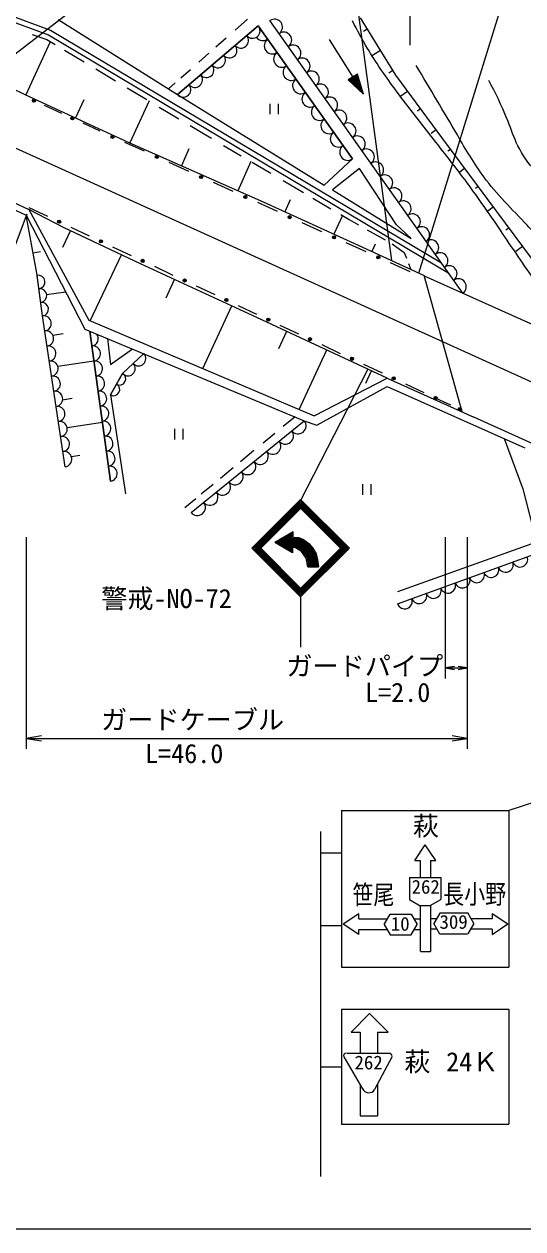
# Model space of a CAD drawing. Units: millimetres, scale not verified. Extents: x 40000 to 680000, y 20000 to 380000.
# Drawn here: x 206490 to 254178, y 205000 to 320240 of the extents above; entities that cross this region are included whole.
import ezdxf
from ezdxf.enums import TextEntityAlignment as Align

# ---------------------------------------------------------------- set-up
doc = ezdxf.new("R2010")
doc.units = ezdxf.units.MM
doc.header["$LTSCALE"] = 1000
for name, color, linetype, lineweight in [('M-BGD', 2, 'Continuous', 13), ('M-BGD-EXST', 1, 'Continuous', 13), ('M-TTL', 7, 'Continuous', 13), ('M-TTL-BAND', 7, 'Continuous', 25), ('M-TTL-LINE', 7, 'Continuous', 13), ('M-TTL-TXT', 7, 'Continuous', 13)]:
    doc.layers.add(name, color=color, linetype=linetype, lineweight=lineweight)
doc.styles.add('ＭＳ ゴシック', font='')
doc.styles.get('ＭＳ ゴシック').set_extended_font_data('MS Gothic')

# ---------------------------------------------------------------- blocks, each defined once
blk = doc.blocks.new('open_arrow')
at = {"color": 0, "linetype": 'Continuous', "lineweight": -2}
blk.add_lwpolyline([(7.5, 1.25), (0, 0), (7.5, -1.25)], dxfattribs=at)

msp = doc.modelspace()

# ---------------------------------------------------------------- linework, layer by layer
at = {"layer": 'M-BGD'}
msp.add_line((197889, 311908), (264689, 281634), dxfattribs=at)
at = {"layer": 'M-BGD-EXST'}
for p, q in [((248381, 283144), (244747, 296182)), ((244750, 296173), (270456, 284577)), ((274088, 271468), (249490, 282643))]:
    msp.add_line(p, q, dxfattribs=at)
at = {"layer": 'M-TTL'}
for p, q in [((204383, 320844), (208808, 319214)), ((204521, 321326), (209024, 319667)), ((209750, 320680), (221160, 313498)), ((226663, 319666), (227834, 320697)), ((248446, 294505), (229996, 320572)), ((248446, 294505), (229996, 320572)), ((242030, 315354), (238643, 320842)), ((207273, 319241), (208666, 318756)), ((209024, 319667), (246390, 297410)), ((228875, 320077), (221160, 313498)), ((221160, 313498), (228875, 320077)), ((237892, 307352), (228875, 320077)), ((228875, 320077), (237892, 307352)), ((238946, 319562), (239298, 319779)), ((208996, 318557), (206649, 313475)), ((208666, 318756), (209448, 318286)), ((208808, 319214), (247103, 296403)), ((224827, 318050), (225821, 318925)), ((235669, 318773), (238952, 313551)), ((199247, 317011), (206570, 313512)), ((210367, 317736), (212235, 316616)), ((223188, 316608), (224147, 317452)), ((239800, 317281), (240553, 317746)), ((213333, 315958), (215236, 314817)), ((221486, 315111), (222394, 315910)), ((241355, 315591), (241738, 315827)), ((220282, 314051), (220948, 314637)), ((238362, 315462), (237485, 314911)), ((238952, 313551), (237485, 314911)), ((238371, 315431), (237509, 314889)), ((238387, 315381), (237547, 314853)), ((238402, 315332), (237585, 314818)), ((238417, 315282), (237623, 314783)), ((238432, 315233), (237661, 314748)), ((238448, 315183), (237699, 314713)), ((238463, 315134), (237737, 314677)), ((238478, 315084), (237775, 314642)), ((238494, 315035), (237813, 314607)), ((238509, 314985), (237851, 314572)), ((238524, 314936), (237889, 314537)), ((238539, 314887), (237927, 314501)), ((238555, 314837), (237965, 314466)), ((238570, 314788), (238003, 314431)), ((238585, 314738), (238041, 314396)), ((238600, 314689), (238079, 314361)), ((238616, 314639), (238117, 314325)), ((238952, 313551), (238362, 315462)), ((246535, 309267), (242030, 315354)), ((206570, 313512), (216490, 308930)), ((216346, 314152), (218225, 313025)), ((221160, 313498), (235187, 304847)), ((238631, 314590), (238155, 314290)), ((238646, 314540), (238193, 314255)), ((238662, 314491), (238231, 314220)), ((238677, 314441), (238269, 314185)), ((238692, 314392), (238307, 314149)), ((238707, 314343), (238344, 314114)), ((238723, 314293), (238382, 314079)), ((238738, 314244), (238420, 314044)), ((238753, 314194), (238458, 314009)), ((238769, 314145), (238496, 313974)), ((238784, 314095), (238534, 313938)), ((238799, 314046), (238572, 313903)), ((238814, 313996), (238610, 313868)), ((238830, 313947), (238648, 313833)), ((238845, 313897), (238686, 313798)), ((238860, 313848), (238724, 313762)), ((238875, 313798), (238762, 313727)), ((238891, 313749), (238800, 313692)), ((238906, 313700), (238838, 313657)), ((238921, 313650), (238876, 313622)), ((238937, 313601), (238914, 313586)), ((242508, 313365), (243150, 313840)), ((210088, 311694), (208454, 312449)), ((212185, 313003), (211392, 311285)), ((218450, 312891), (216598, 308880)), ((219419, 312310), (221298, 311183)), ((230025, 311619), (230025, 312619)), ((230775, 312619), (230775, 311619)), ((244117, 311944), (244399, 312153)), ((213765, 309996), (212131, 310751)), ((222372, 310540), (223815, 309675)), ((245404, 309798), (245880, 310151)), ((218001, 308074), (216118, 308928)), ((216490, 308930), (229331, 303230)), ((223815, 309675), (224421, 309316)), ((261015, 289718), (246535, 309267)), ((222242, 308312), (221524, 306695)), ((225570, 308637), (227241, 307649)), ((247013, 308109), (247258, 308290)), ((196845, 306556), (206675, 301950)), ((197099, 307099), (206929, 302493)), ((222236, 306151), (220354, 307006)), ((228170, 307100), (226926, 304297)), ((228295, 307026), (230074, 305974)), ((235187, 304847), (237892, 307352)), ((238560, 306417), (235988, 304379)), ((242100, 301039), (238560, 306417)), ((248139, 306124), (248606, 306470)), ((226472, 304229), (224590, 305083)), ((231265, 305269), (233206, 304122)), ((235988, 304379), (243503, 299737)), ((249641, 304542), (249895, 304730)), ((230708, 302307), (228825, 303161)), ((229331, 303230), (238421, 299081)), ((231939, 303441), (231409, 302281)), ((234086, 303602), (235817, 302578)), ((207720, 296404), (206675, 301950)), ((206675, 301950), (212311, 291072)), ((206929, 302493), (212693, 291905)), ((210262, 300798), (206929, 302493)), ((206948, 302687), (208726, 301854)), ((236762, 302019), (237559, 301548)), ((250821, 302370), (251352, 302763)), ((217626, 297324), (210262, 300798)), ((210948, 300814), (212725, 299982)), ((234943, 300384), (233061, 301239)), ((236919, 301927), (236103, 300139)), ((237559, 301548), (238456, 301041)), ((243503, 299737), (242100, 301039)), ((210202, 298914), (210940, 300478)), ((239297, 300566), (241006, 299601)), ((252537, 300546), (252832, 300765)), ((214947, 298942), (216724, 298110)), ((239179, 298462), (237296, 299316)), ((238421, 299081), (244747, 296182)), ((240056, 299201), (239729, 298484)), ((241685, 299218), (241823, 299140)), ((241823, 299140), (242826, 298387)), ((253502, 298508), (254149, 298987)), ((208072, 298450), (207360, 298316)), ((212815, 291854), (215802, 298184)), ((228810, 292148), (217626, 297324)), ((243415, 296540), (241532, 297394)), ((242826, 298387), (243042, 297845)), ((243245, 297334), (243471, 296767)), ((208253, 292328), (207720, 296404)), ((208253, 292328), (207745, 296217)), ((218946, 297070), (220724, 296237)), ((220060, 294070), (220871, 295822)), ((222945, 295197), (224723, 294365)), ((210487, 294593), (208647, 294352)), ((223580, 287287), (226356, 293284)), ((226945, 293325), (228722, 292493)), ((210429, 277901), (208253, 292328)), ((210429, 277901), (208253, 292328)), ((212693, 291905), (234228, 282769)), ((241210, 286381), (228810, 292148)), ((210237, 290601), (209249, 290452)), ((212311, 291072), (233276, 282307)), ((212767, 290881), (214756, 276517)), ((214756, 276517), (212767, 290881)), ((230838, 289225), (231595, 290853)), ((230944, 291452), (232721, 290620)), ((214465, 290171), (214757, 287671)), ((234943, 289580), (236721, 288748)), ((214757, 287671), (216868, 289167)), ((217936, 288720), (215912, 286813)), ((215912, 286813), (217936, 288720)), ((232788, 283380), (235433, 289068)), ((213166, 287997), (209717, 287477)), ((238942, 287708), (240720, 286876)), ((239161, 285882), (239716, 287076)), ((215912, 286813), (214757, 284767)), ((214757, 284767), (215912, 286813)), ((234228, 282769), (241210, 286381)), ((241210, 286381), (249490, 282643)), ((242942, 285835), (244719, 285003)), ((214757, 284767), (216175, 275296)), ((234471, 281866), (241210, 285582)), ((241210, 285582), (254375, 279711)), ((211087, 284414), (210170, 284276)), ((245845, 284472), (247262, 283824)), ((232391, 282677), (231271, 281754)), ((213978, 282137), (210604, 281628)), ((220913, 280515), (220913, 281515)), ((221663, 281515), (221663, 280515)), ((222449, 273523), (233276, 282307)), ((222449, 273523), (233276, 282307)), ((233276, 282307), (234471, 281866)), ((230466, 281089), (229338, 280159)), ((252402, 280591), (254177, 275791)), ((211821, 278962), (211016, 278841)), ((228468, 279441), (227169, 278370)), ((226492, 277811), (225254, 276791)), ((224553, 276212), (223431, 275287)), ((238876, 275227), (238876, 276227)), ((239626, 276227), (239626, 275227)), ((254177, 275791), (255477, 270693)), ((222895, 274845), (221843, 273977)), ((255477, 270693), (242183, 265946)), ((242183, 264797), (255976, 269794)), ((242183, 264797), (255976, 269794))]:
    msp.add_line(p, q, dxfattribs=at)
for centre, radius in [((207433, 312920), 150), ((207433, 312920), 100), ((207433, 312920), 50), ((211110, 311222), 150), ((211110, 311222), 100), ((211110, 311222), 50), ((214942, 309462), 150), ((214942, 309462), 100), ((214942, 309462), 50), ((219177, 307540), 150), ((219177, 307540), 100), ((219177, 307540), 50), ((223413, 305617), 150), ((223413, 305617), 100), ((223413, 305617), 50), ((227649, 303695), 150), ((227649, 303695), 100), ((227649, 303695), 50), ((209837, 301334), 150), ((209837, 301334), 100), ((209837, 301334), 50), ((231884, 301773), 150), ((231884, 301773), 100), ((231884, 301773), 50), ((236120, 299850), 150), ((236120, 299850), 100), ((236120, 299850), 50), ((213836, 299462), 150), ((213836, 299462), 100), ((213836, 299462), 50), ((217835, 297590), 150), ((217835, 297590), 100), ((217835, 297590), 50), ((240356, 297928), 150), ((240356, 297928), 100), ((240356, 297928), 50), ((221835, 295717), 150), ((221835, 295717), 100), ((221835, 295717), 50), ((225834, 293845), 150), ((225834, 293845), 100), ((225834, 293845), 50), ((229833, 291973), 150), ((229833, 291973), 100), ((229833, 291973), 50), ((233832, 290100), 150), ((233832, 290100), 100), ((233832, 290100), 50), ((237832, 288228), 150), ((237832, 288228), 100), ((237832, 288228), 50), ((241831, 286355), 150), ((241831, 286355), 100), ((241831, 286355), 50), ((245830, 284483), 150), ((245830, 284483), 100), ((245830, 284483), 50), ((248147, 283419), 150), ((248147, 283419), 100), ((248147, 283419), 50)]:
    msp.add_circle(centre, radius, dxfattribs=at)
for centre, radius, start, end in [((230435, 319952), 760, 305.29063, 125.29063), ((228324, 319607), 724, 220.45531, 40.45531), ((231314, 318710), 760, 305.29063, 125.29063), ((226120, 317727), 724, 220.45531, 40.45531), ((227222, 318667), 724, 220.45531, 40.45531), ((229326, 319440), 780, 216.84048, 305.32104), ((230228, 318168), 780, 125.32104, 305.32104), ((232192, 317469), 760, 305.29063, 125.29063), ((225018, 316787), 724, 220.45531, 40.45531), ((231130, 316895), 780, 125.32104, 305.32104), ((233071, 316228), 760, 305.29063, 125.29063), ((223916, 315847), 724, 220.45531, 40.45531), ((232031, 315623), 780, 125.32104, 305.32104), ((222814, 314907), 724, 220.45531, 40.45531), ((232933, 314350), 780, 125.32104, 305.32104), ((233950, 314986), 760, 305.29063, 125.29063), ((221711, 313968), 724, 220.45531, 40.45531), ((233835, 313078), 780, 125.32104, 305.32104), ((234828, 313745), 760, 305.29063, 125.29063), ((234736, 311805), 780, 125.32104, 305.32104), ((235707, 312504), 760, 305.29063, 125.29063), ((235638, 310533), 780, 125.32104, 305.32104), ((236585, 311263), 760, 305.29063, 125.29063), ((237464, 310021), 760, 305.29063, 125.29063), ((236540, 309260), 780, 125.32104, 305.32104), ((238342, 308780), 760, 305.29063, 125.29063), ((237441, 307988), 780, 125.32104, 305.32104), ((239221, 307539), 760, 305.29063, 125.29063), ((240100, 306297), 760, 305.29063, 125.29063), ((240978, 305056), 760, 305.29063, 125.29063), ((241857, 303815), 760, 305.29063, 125.29063), ((242735, 302574), 760, 305.29063, 125.29063), ((243614, 301332), 760, 305.29063, 125.29063), ((244492, 300091), 760, 305.29063, 125.29063), ((245371, 298850), 760, 305.29063, 125.29063), ((246250, 297609), 760, 305.29063, 125.29063), ((207829, 295569), 654, 277.44263, 97.44263), ((247128, 296367), 760, 305.29063, 125.29063), ((248007, 295126), 760, 305.29063, 125.29063), ((207999, 294273), 654, 277.44263, 97.44263), ((208168, 292976), 654, 277.44263, 97.44263), ((208362, 291607), 730, 278.57754, 98.57754), ((208579, 290164), 730, 278.57754, 98.57754), ((212866, 290163), 725, 277.88585, 36.74005), ((208797, 288721), 730, 278.57754, 98.57754), ((213065, 288727), 725, 277.88585, 97.88585), ((217430, 288244), 695, 223.29449, 43.29449), ((209014, 287279), 730, 278.57754, 98.57754), ((213264, 287290), 725, 277.88585, 97.88585), ((216418, 287290), 695, 223.29449, 43.29449), ((209232, 285836), 730, 278.57754, 98.57754), ((213463, 285854), 725, 277.88585, 97.88585), ((215623, 286302), 587, 240.55188, 60.55188), ((209450, 284393), 730, 278.57754, 98.57754), ((213662, 284417), 725, 277.88585, 97.88585), ((215045, 285279), 587, 240.55188, 60.55188), ((209667, 282951), 730, 278.57754, 98.57754), ((213861, 282981), 725, 277.88585, 97.88585), ((209885, 281508), 730, 278.57754, 98.57754), ((214060, 281544), 725, 277.88585, 97.88585), ((231471, 280843), 775, 219.05417, 39.05417), ((232674, 281819), 775, 219.05417, 39.05417), ((210102, 280065), 730, 278.57754, 98.57754), ((214259, 280108), 725, 277.88585, 97.88585), ((230268, 279867), 775, 219.05417, 39.05417), ((210320, 278623), 730, 278.57754, 98.57754), ((214458, 278671), 725, 277.88585, 97.88585), ((229065, 278891), 775, 219.05417, 39.05417), ((214657, 277235), 725, 277.88585, 97.88585), ((227862, 277915), 775, 219.05417, 39.05417), ((226659, 276939), 775, 219.05417, 39.05417), ((224253, 274987), 775, 219.05417, 39.05417), ((225456, 275963), 775, 219.05417, 39.05417), ((223050, 274011), 775, 219.05417, 39.05417), ((252528, 268545), 734, 199.91372, 19.91372), ((253907, 269044), 734, 199.91372, 19.91372), ((249769, 267545), 734, 199.91372, 19.91372), ((251148, 268045), 734, 199.91372, 19.91372), ((245631, 266046), 734, 199.91372, 19.91372), ((247010, 266546), 734, 199.91372, 19.91372), ((248390, 267045), 734, 199.91372, 19.91372), ((242872, 265047), 734, 199.91372, 19.91372), ((244252, 265546), 734, 199.91372, 19.91372)]:
    msp.add_arc(centre, radius, start, end, dxfattribs=at)
msp.add_open_spline([(260047, 289659), (258489, 291586), (256930, 293514), (255476, 295518), (254287, 297157), (253168, 298847), (252031, 300524), (250998, 302050), (249950, 303565), (248856, 305046), (247739, 306558), (246574, 308036), (245411, 309514), (244208, 311043), (243008, 312573), (241858, 314143), (240964, 315365), (240100, 316610), (239329, 317911), (238817, 318774), (238346, 319662), (237876, 320549)], degree=3, knots=[0, 0, 0, 0, 1, 1, 1, 2, 2, 2, 3, 3, 3, 4, 4, 4, 5, 5, 5, 6, 6, 6, 7, 7, 7, 7], dxfattribs=at)
at = {"layer": 'M-TTL-BAND'}
msp.add_line((40000, 205000), (579000, 205000), dxfattribs=at)
at = {"layer": 'M-TTL-LINE'}
for points, knots in [([(264954, 289959), (264285, 291052), (263615, 292144), (262932, 293269), (262126, 294598), (261302, 295972), (260083, 296856), (259346, 297390), (258464, 297745), (257681, 298233), (256501, 298968), (255545, 300005), (254575, 301019), (253136, 302524), (251669, 303981), (250444, 305630), (249508, 306892), (248713, 308267), (247915, 309633), (246610, 311867), (245293, 314081), (243976, 316294)], [0, 0, 0, 0, 1, 1, 1, 2, 2, 2, 3, 3, 3, 4, 4, 4, 5, 5, 5, 6, 6, 6, 7, 7, 7, 7]), ([(269089, 290212), (268966, 291014), (268843, 291815), (268536, 292533), (268092, 293571), (267262, 294434), (266455, 295287), (264988, 296837), (263594, 298353), (262164, 299866), (261081, 301013), (259976, 302158), (258770, 303196), (257528, 304266), (256179, 305224), (255120, 306463), (254487, 307202), (253958, 308042), (253551, 308929), (253210, 309670), (252954, 310446), (252654, 311202), (252158, 312453), (251542, 313653), (250925, 314853)], [0, 0, 0, 0, 1, 1, 1, 2, 2, 2, 3, 3, 3, 4, 4, 4, 5, 5, 5, 6, 6, 6, 7, 7, 7, 8, 8, 8, 8])]:
    msp.add_open_spline(points, degree=3, knots=knots, dxfattribs=at)
at = {"layer": 'M-TTL-TXT'}
for p, q in [((243407, 318231), (243408, 351497)), ((237302, 329853), (241617, 297632)), ((214931, 324541), (202994, 315318)), ((244239, 296415), (252280, 322502)), ((199619, 283049), (206770, 302101)), ((232931, 274634), (239368, 287208)), ((228263, 270109), (232931, 274775)), ((228405, 270109), (232931, 274634)), ((228546, 270109), (232931, 274492)), ((228688, 270109), (232930, 274351)), ((228758, 270038), (233001, 274280)), ((232860, 274280), (237102, 270037)), ((232930, 274351), (237173, 270108)), ((232931, 274775), (237597, 270108)), ((232931, 274634), (237456, 270108)), ((232931, 274492), (237314, 270108)), ((228829, 269967), (233072, 274210)), ((228900, 269896), (233143, 274139)), ((232718, 274139), (236961, 269896)), ((232789, 274210), (237032, 269967)), ((206695, 271152), (206694, 250923)), ((232211, 271673), (230450, 270656)), ((230811, 270447), (230811, 270865)), ((230911, 270390), (230911, 270923)), ((231011, 270332), (231011, 270980)), ((231111, 270274), (231111, 271038)), ((232211, 271673), (231181, 270643)), ((231211, 270216), (231211, 271096)), ((231311, 270159), (231311, 271154)), ((231411, 270101), (231411, 271211)), ((231511, 270043), (231511, 271269)), ((231611, 269986), (231611, 271327)), ((231711, 269928), (231711, 271384)), ((231811, 269870), (231811, 271442)), ((231911, 269913), (231911, 271500)), ((232011, 269813), (232011, 271558)), ((232111, 269713), (232111, 271615)), ((232111, 271079), (232712, 271042)), ((232111, 270979), (232681, 270943)), ((232111, 270879), (232649, 270845)), ((232211, 271173), (232211, 271673)), ((232211, 271173), (232214, 271173)), ((232211, 271173), (232744, 271140)), ((232649, 270845), (233490, 270321)), ((232681, 270943), (233560, 270396)), ((232712, 271042), (233629, 270470)), ((232744, 271140), (233205, 270937)), ((232744, 271140), (233699, 270545)), ((233205, 270937), (233699, 270545)), ((246763, 271150), (246762, 257656)), ((248864, 271150), (248863, 250921)), ((228263, 270109), (232930, 265442)), ((228405, 270109), (232930, 265583)), ((228546, 270109), (232930, 265724)), ((228688, 270109), (232930, 265866)), ((228758, 270179), (233001, 265936)), ((228829, 270250), (233072, 266007)), ((228900, 270321), (233142, 266078)), ((232149, 269675), (230450, 270656)), ((230511, 270621), (230511, 270692)), ((230611, 270563), (230611, 270749)), ((230711, 270505), (230711, 270807)), ((232149, 269675), (231181, 270643)), ((232111, 270779), (232618, 270747)), ((232111, 270678), (232586, 270649)), ((232111, 270578), (232555, 270550)), ((232111, 270478), (232523, 270452)), ((232111, 270378), (232492, 270354)), ((232111, 270278), (232461, 270256)), ((232149, 270175), (232149, 269675)), ((232429, 270158), (232149, 270175)), ((233004, 269799), (232429, 270158)), ((232461, 270256), (233074, 269874)), ((232492, 270354), (233143, 269948)), ((232523, 270452), (233213, 270023)), ((232555, 270550), (233282, 270098)), ((232586, 270649), (233352, 270172)), ((232618, 270747), (233421, 270247)), ((232718, 266078), (236961, 270320)), ((232789, 266007), (237032, 270250)), ((232859, 265936), (237102, 270179)), ((232930, 265442), (237597, 270108)), ((232930, 265583), (237456, 270108)), ((232930, 265724), (237314, 270108)), ((232930, 265866), (237173, 270108)), ((233466, 269164), (233004, 269799)), ((233074, 269874), (233560, 269205)), ((233143, 269948), (233654, 269245)), ((233213, 270023), (233748, 269286)), ((233282, 270098), (233843, 269326)), ((233352, 270172), (233937, 269366)), ((233421, 270247), (234031, 269407)), ((233490, 270321), (234125, 269447)), ((233560, 270396), (234220, 269488)), ((233629, 270470), (234314, 269528)), ((233699, 270545), (234087, 270105)), ((233699, 270545), (234408, 269569)), ((234087, 270105), (234408, 269569)), ((233618, 268339), (233466, 269164)), ((233560, 269205), (233719, 268339)), ((233654, 269245), (233821, 268339)), ((233748, 269286), (233923, 268339)), ((233843, 269326), (234024, 268339)), ((233937, 269366), (234126, 268339)), ((234031, 269407), (234228, 268339)), ((234125, 269447), (234329, 268339)), ((234220, 269488), (234431, 268339)), ((234314, 269528), (234533, 268339)), ((234408, 269569), (234557, 268992)), ((234408, 269569), (234634, 268339)), ((234557, 268992), (234634, 268339)), ((233618, 268339), (234634, 268339)), ((232930, 265442), (232930, 260646)), ((299741, 260532), (252844, 245021)), ((246762, 258656), (248864, 258656)), ((206694, 251923), (248863, 251921)), ((236844, 245022), (236843, 230022)), ((236844, 245022), (252844, 245021)), ((252844, 245021), (252843, 230021)), ((234844, 243022), (234842, 210022)), ((234844, 240959), (236843, 240959)), ((243843, 240243), (244843, 241743)), ((245843, 240243), (244843, 241743)), ((243843, 240243), (244343, 240243)), ((244343, 240243), (244343, 238643)), ((245343, 240243), (245343, 238643)), ((245343, 240243), (245843, 240243)), ((243343, 238610), (243343, 236522)), ((243343, 238610), (246343, 238610)), ((246343, 238610), (246343, 236522)), ((243343, 236522), (244343, 235912)), ((245322, 235921), (246343, 236522)), ((238493, 235151), (236993, 234151)), ((238493, 234651), (238493, 235151)), ((240915, 234117), (241493, 235117)), ((241493, 235117), (243492, 235116)), ((243492, 235116), (244070, 234116)), ((244343, 235921), (244343, 231521)), ((244343, 235921), (245343, 235921)), ((245343, 235921), (245343, 231521)), ((246240, 235200), (245663, 234200)), ((248912, 235200), (246240, 235200)), ((249480, 234217), (248902, 235217)), ((251240, 235166), (252740, 234166)), ((251240, 235166), (251240, 234666)), ((234848, 234022), (236843, 234022)), ((238493, 233151), (236993, 234151)), ((238493, 234651), (241224, 234651)), ((240915, 234117), (241493, 233117)), ((243492, 233116), (244070, 234116)), ((243761, 234650), (244343, 234650)), ((245932, 234666), (245343, 234666)), ((246240, 233200), (245663, 234200)), ((249480, 234217), (248902, 233217)), ((251240, 234666), (249220, 234666)), ((251240, 233166), (252740, 234166)), ((238493, 233651), (241184, 233651)), ((238493, 233151), (238493, 233651)), ((241493, 233117), (243492, 233116)), ((243801, 233650), (244343, 233650)), ((245971, 233666), (245343, 233666)), ((248892, 233200), (246240, 233200)), ((251240, 233666), (249162, 233666)), ((251240, 233666), (251240, 233166)), ((244411, 231521), (245343, 231521)), ((236843, 230022), (252843, 230021)), ((236843, 226022), (236842, 215022)), ((236843, 226022), (252843, 226021)), ((252843, 226021), (252842, 215021)), ((237751, 223831), (239519, 225599)), ((241287, 223831), (239519, 225599)), ((237751, 223831), (238605, 223831)), ((238605, 223831), (238605, 221816)), ((240287, 223831), (240287, 221821)), ((240287, 223831), (240287, 221831)), ((240287, 223831), (241287, 223831)), ((237045, 221471), (238840, 218406)), ((237380, 221816), (241427, 221815)), ((241667, 221491), (240001, 218324)), ((234854, 220502), (236842, 220502)), ((238605, 218765), (238605, 215831)), ((240287, 218824), (240287, 215831)), ((238605, 215831), (240287, 215831)), ((236842, 215022), (252842, 215021))]:
    msp.add_line(p, q, dxfattribs=at)
for centre, radius, start, end in [((237300, 221546), 266, 84.11215, 196.43181), ((241262, 221391), 455, 19.03977, 68.74871), ((239447, 218682), 660, 202.1595, 327.13863)]:
    msp.add_arc(centre, radius, start, end, dxfattribs=at)

# ---------------------------------------------------------------- block references
for p, xscale, yscale in [((246762, 258656), 116, 116), ((206694, 251923), 193, 193)]:
    msp.add_blockref('open_arrow', p, dxfattribs=dict(at, xscale=xscale, yscale=yscale))
at = {"layer": 'M-TTL-TXT', "rotation": 180}
for p, xscale, yscale in [((248864, 258656), 116, 116), ((248863, 251921), 193, 193)]:
    msp.add_blockref('open_arrow', p, dxfattribs=dict(at, xscale=xscale, yscale=yscale))

# ---------------------------------------------------------------- texts
at = {"layer": 'M-TTL-TXT', "style": 'ＭＳ ゴシック'}
for s, height, p in [('警戒-NO-72', 1833, (213861, 263830)), ('ガードパイプ', 1833, (231562, 257377)), ('L=2.0', 1833, (239092, 254855)), ('ガードケーブル', 1833, (213847, 252235)), ('L=46.0', 1833, (218057, 249003)), ('萩', 1833, (243658, 242079)), ('262', 1320, (243540, 236667)), ('10', 1320, (241553, 233122)), ('309', 1320, (246208, 233309)), ('262', 1320, (238081, 219860)), ('萩', 1833, (242842, 219522)), ('24Ｋ', 1833, (246842, 219521))]:
    msp.add_text(s, height=height, rotation=359.997, dxfattribs=at).set_placement(p, align=Align.BOTTOM_LEFT)
at = {"layer": 'M-TTL-TXT', "style": 'ＭＳ ゴシック', "width": 0.8}
for s, p in [('笹尾', (237884, 235499)), ('長小野', (246568, 235553))]:
    msp.add_text(s, height=1833, rotation=359.997, dxfattribs=at).set_placement(p, align=Align.BOTTOM_LEFT)

doc.saveas('drawing.dxf')
